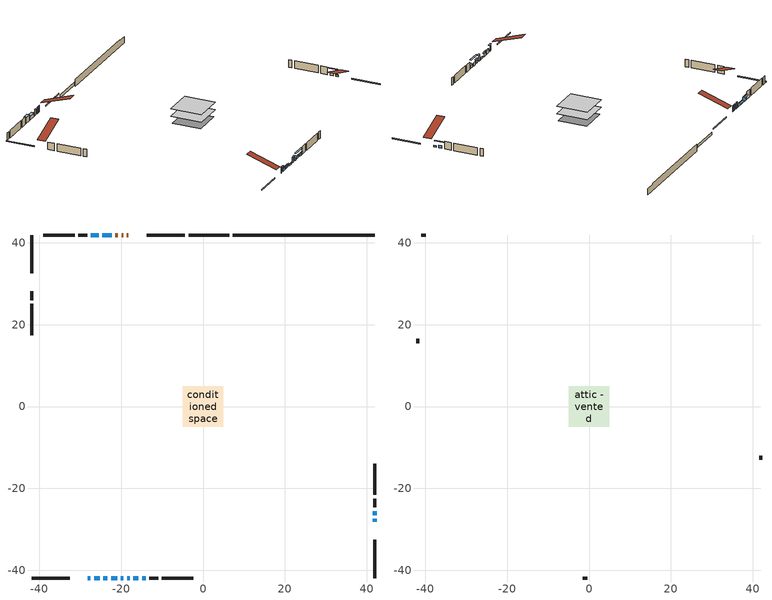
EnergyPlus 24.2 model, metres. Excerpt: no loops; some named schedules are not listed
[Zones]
conditioned space
 floor adiabatic (Floor2 construction): -1.59,-1.59 -1.59,1.59 1.59,1.59 1.59,-1.59 z0.7
 floor adiabatic (AdiabaticFloorConstruction): -4.97,-4.97 -4.97,4.97 4.97,4.97 4.97,-4.97 z0.7
 floor foundation (Slab1 construction): -4.64,-4.64 -4.64,4.64 4.64,4.64 4.64,-4.64 z-1.59
 floor foundation (Slab2 construction): -1.59,-1.59 -1.59,1.59 1.59,1.59 1.59,-1.59 z-0.76
 wall outside (RimJoist1 construction): -4.46,41.9 -13.8,41.9 / -41.9,-41.9 -32.56,-41.9 / -41.9,41.9 -41.9,32.56 / 41.9,-41.9 41.9,-32.56 z0.7:1
 wall outside (AdiabaticWallConstruction 1): -18.2,41.9 -18.58,41.9 / -19.51,41.9 -19.88,41.9 / -20.81,41.9 -21.41,41.9 z0.7:2.73
 wall outside (AdiabaticWallConstruction): -28.16,-41.9 -27.54,-41.9 / -20.07,-41.9 -19.46,-41.9 / -25.51,41.9 -27.39,41.9 z0.7:2.43; -26.62,-41.9 -25.24,-41.9 / -24.32,-41.9 -23.35,-41.9 / -18.53,-41.9 -17.92,-41.9 / -14.9,-41.9 -14.03,-41.9 z0.7:1.67; 41.9,-28.16 41.9,-27.44 / -22.42,-41.9 -21,-41.9 z0.7:1.16; -22.34,41.9 -24.58,41.9 z0.7:1.77; 41.9,-26.52 41.9,-25.6 z0.7:1.52; -16.99,-41.9 -15.82,-41.9 z0.7:1.72
 wall outside (Wall1 construction): -28.32,41.9 -30.46,41.9 / -13.1,-41.9 -10.96,-41.9 / -41.9,28.15 -41.9,26.01 / 41.9,-24.67 41.9,-22.53 z0.7:3.14
 wall outside (Wall2 construction): -31.39,41.9 -39.01,41.9 / -10.03,-41.9 -2.41,-41.9 / -41.9,25.08 -41.9,17.46 / 41.9,-21.6 41.9,-13.98 z0.7:3.14
 wall foundation (FoundationWall1 construction): 7.31,41.9,-1.59 7.31,41.9,0.7 38.44,41.9,0.7 38.44,41.9,0.42 41.9,41.9,0.42 41.9,41.9,-1.59
 wall foundation (FoundationWall2 construction): 6.38,41.9 -3.53,41.9 z-0.76:0.15
 window (WindowConstruction 7): -28.15,-41.9 -27.54,-41.9 z0.7:2.43
 window (WindowConstruction 5): -26.62,-41.9 -25.24,-41.9 z0.7:1.67
 window (WindowConstruction 6): -24.31,-41.9 -23.35,-41.9 z0.7:1.67
 window (WindowConstruction 10): 41.9,-28.15 41.9,-27.44 z0.7:1.16
 window (WindowConstruction 11): -22.42,-41.9 -21,-41.9 z0.7:1.16
 window (WindowConstruction 8): -20.07,-41.9 -19.46,-41.9 z0.7:2.43
 window (WindowConstruction 9): -18.53,-41.9 -17.92,-41.9 z0.7:1.67
 window (WindowConstruction): -22.34,41.9 -24.58,41.9 z0.7:1.77
 window (WindowConstruction 1): -25.51,41.9 -27.39,41.9 z0.7:2.43
 window (WindowConstruction 2): 41.9,-26.51 41.9,-25.6 z0.7:1.51
 window (WindowConstruction 3): -16.99,-41.9 -15.82,-41.9 z0.7:1.71
 window (WindowConstruction 4): -14.89,-41.9 -14.03,-41.9 z0.7:1.67
 door (Door): -18.2,41.9 -18.58,41.9 z0.7:2.73
 door (Door 1): -19.51,41.9 -19.88,41.9 z0.7:2.73
 door (Door 2): -20.81,41.9 -21.41,41.9 z0.7:2.73
 ceiling adiabatic (AdiabaticFloorConstruction): 4.97,-4.97 4.97,4.97 -4.97,4.97 -4.97,-4.97 z0.7
attic - vented
 floor to conditioned space (Floor1 construction Reversed): -4.97,-4.97 -4.97,4.97 4.97,4.97 4.97,-4.97 z3.14
 wall outside (Wall3 construction): -39.94,41.9 -40.97,41.9 / -1.48,-41.9 -0.45,-41.9 / -41.9,16.53 -41.9,15.5 / 41.9,-13.05 41.9,-12.01 z0.7:3.14
 roof outside (Roof1 construction): -17.28,41.9,3.14 -17.28,32.22,6.37 -14.72,32.22,6.37 -14.72,41.9,3.14; -29.08,-41.9,3.14 -29.08,-32.22,6.37 -31.63,-32.22,6.37 -31.63,-41.9,3.14; -41.9,29.08,3.14 -32.22,29.08,6.37 -32.22,31.63,6.37 -41.9,31.63,3.14; 41.9,-29.08,3.14 32.22,-29.08,6.37 32.22,-31.63,6.37 41.9,-31.63,3.14
shading: -27.25,-41.9 -28.45,-41.9 -28.45,-42.36 -27.25,-42.36 z2.73; -25.09,-41.9 -26.76,-41.9 -26.76,-42.36 -25.09,-42.36 z1.82; -23.2,-41.9 -24.46,-41.9 -24.46,-42.36 -23.2,-42.36 z1.82; 41.9,-27.38 41.9,-28.22 41.99,-28.22 41.99,-27.38 z1.22; -20.94,-41.9 -22.48,-41.9 -22.48,-41.99 -20.94,-41.99 z1.22; -19.16,-41.9 -20.37,-41.9 -20.37,-42.36 -19.16,-42.36 z2.73; -17.62,-41.9 -18.83,-41.9 -18.83,-42.36 -17.62,-42.36 z1.96; -24.73,41.9 -22.19,41.9 -22.19,42.81 -24.73,42.81 z1.92; -27.54,41.9 -25.36,41.9 -25.36,42.81 -27.54,42.81 z2.58; 41.9,-24.23 41.9,-27.88 42.2,-27.88 42.2,-24.23 z2.88; -14.3,-41.9 -18.51,-41.9 -18.51,-42.36 -14.3,-42.36 z3.24; -13.88,-41.9 -15.04,-41.9 -15.04,-42.36 -13.88,-42.36 z1.82
[Building]
Building 1: Terrain=Suburbs
[Site:Location]
Sault Ste Marie AP_ON: Latitude {deg}=46.49; Longitude {deg}=-84.51; Time Zone {hr}=-5; Elevation {m}=192; Keep Site Location Information=Yes
[Site:GroundTemperature:Shallow]
0.840846, -1.16074, -1.32103, -0.371179, 3.44196, 7.23733, 10.5277, 12.6121, 12.7892, 11.0939, 7.8874, 4.20846
[Site:WaterMainsTemperature]
Calculation Method=Schedule; Temperature Schedule=mains temperature schedule
[Material] Roughness=Rough; Thermal Absorptance=0.9
Name | Thickness {m} | Conductivity {W/m-K} | Density {kg/m3} | Specific Heat {J/kg-K} | Solar Absorptance | Visible Absorptance
asphalt or fiberglass shingles | 0.00635 | 0.162714 | 1121.4 | 1465.45 | 0.95 | 0.95
ceiling stud and cavity | 0.0889 | 7.21176 | 20.9862 | 1087.66 | 0.7 | 0.7
concrete 4.0 in. | 0.1016 | 1.803125 | 2242.8 | 837.4 | 0.7 | 0.7
concrete 8.0 in. | 0.2032 | 1.803125 | 2242.8 | 837.4 | 0.7 | 0.7
door material | 0.04445 | 0.327969 | 512.64 | 1214.23 | 0.7 | 0.7
door material 1 | 0.04445 | 0.20624 | 512.64 | 1214.23 | 0.7 | 0.7
door material 2 | 0.04445 | 0.188738 | 512.64 | 1214.23 | 0.7 | 0.7
exterior vertical ins | 0.00171011 | 0.029427 | 32.04 | 1214.23 | 0.7 | 0.7
floor covering | 0.0127 | 9.015625 | 54.468 | 1339.84 | 0.6 | 0.6
floor covering 1 | 0.0127 | 0.0433444 | 54.468 | 1339.84 | 0.6 | 0.6
floor rigid ins; wall rigid ins | 0.512978 | 0.029427 | 32.04 | 1214.23 | 0.7 | 0.7
floor stud and cavity | 0.0889 | 0.294904 | 50.32683 | 1063.81 | 0.7 | 0.7
floor stud and cavity 1 | 0.1397 | 1.75129 | 37.0049 | 1207.88 | 0.7 | 0.7
furniture material conditioned space 1 | 0.1524 | 0.115458 | 640.8 | 1214.23 | 0.6 | 0.6
gypsum board | 0.0127 | 0.160291 | 801 | 837.4 | 0.6 | 0.6
gypsum board 1 | 0.00254 | 0.160291 | 801 | 837.4 | 0.6 | 0.6
gypsum board 2 | 0.0127 | 0.160291 | 801 | 837.4 | 0.7 | 0.7
osb sheathing 0.5 in. | 0.0127 | 0.115458 | 512.64 | 1214.23 | 0.7 | 0.7
osb sheathing 0.75 in. | 0.01905 | 0.115458 | 512.64 | 1214.23 | 0.7 | 0.7
rim joist stud and cavity | 0.0508 | 0.103237 | 50.32683 | 1063.81 | 0.6 | 0.6
wall stud and cavity | 0.1397 | 0.111902 | 139.0536 | 1170.24 | 0.7 | 0.7
wall stud and cavity 1 | 0.1397 | 0.0879583 | 139.0536 | 1170.24 | 0.7 | 0.7
wall stud and cavity 2 | 0.0889 | 6.1454 | 50.32683 | 1063.81 | 0.6 | 0.6
wall stud and cavity 3 | 0.0889 | 0.380278 | 52.3479 | 1209.89 | 0.7 | 0.7
wall stud and cavity 4 | 0.0889 | 0.391764 | 83.0341 | 1211.67 | 0.7 | 0.7
wood siding | 0.0254 | 0.102417 | 544.68 | 1172.36 | 0.84 | 0.84
wood siding 1 | 0.00254 | 0.102417 | 544.68 | 1172.36 | 0.84 | 0.84
wood siding 2; wood siding 3; wood siding 4 | 0.0254 | 0.102417 | 544.68 | 1172.36 | 0.7 | 0.7
[WindowMaterial:SimpleGlazingSystem]
Name | U-Factor {W/m2-K} | Solar Heat Gain Coefficient
WindowMaterial | 2.63062 | 0.51
WindowMaterial 1 | 2.37284 | 0.65
WindowMaterial 2 | 2.708406 | 0.46
WindowMaterial 3 | 2.62664 | 0.51
WindowMaterial 4 | 7.299069 | 0.6
WindowMaterial 5 | 2.4546 | 0.62
WindowMaterial 6 | 2.67661 | 0.48
WindowMaterial 7 | 2.549422 | 0.59
WindowMaterial 8 | 5.38785 | 0.69
WindowMaterial 9 | 2.68058 | 0.36
[Construction]
AdiabaticFloorConstruction: floor stud and cavity 1, floor rigid ins, osb sheathing 0.75 in., floor covering 1
AdiabaticWallConstruction: wood siding 3, wall rigid ins, wall stud and cavity 3, gypsum board
AdiabaticWallConstruction 1: wood siding 4, wall rigid ins, wall stud and cavity 3, gypsum board
Door: door material
Door 1: door material 1
Door 2: door material 2
Floor1 construction Reversed: gypsum board 1, ceiling stud and cavity
Floor2 construction: floor stud and cavity, floor covering
FoundationWall1 construction: concrete 8.0 in.
FoundationWall2 construction: concrete 8.0 in., gypsum board 2
furniture construction conditioned space 1: furniture material conditioned space 1
PartitionWallConstruction: gypsum board, wall stud and cavity 4, gypsum board
RimJoist1 construction: wood siding 2, rim joist stud and cavity
Roof1 construction: asphalt or fiberglass shingles
Slab1 construction; Slab2 construction: concrete 4.0 in.
Wall1 construction: wood siding, osb sheathing 0.5 in., wall stud and cavity, gypsum board
Wall2 construction: wood siding, osb sheathing 0.5 in., wall stud and cavity 1, gypsum board
Wall3 construction: wood siding 1, wall stud and cavity 2
WindowConstruction: WindowMaterial
WindowConstruction 1: WindowMaterial 1
WindowConstruction 10; WindowConstruction 11: WindowMaterial 9
WindowConstruction 2: WindowMaterial 2
WindowConstruction 3: WindowMaterial 3
WindowConstruction 4: WindowMaterial 4
WindowConstruction 5: WindowMaterial 5
WindowConstruction 6: WindowMaterial 6
WindowConstruction 7; WindowConstruction 8: WindowMaterial 7
WindowConstruction 9: WindowMaterial 8
[Zone] Multiplier=1; Part of Total Floor Area=Yes
Name | Volume {m3}
attic - vented | 51.7588
conditioned space | 471.3
[Space]
Name | Zone | Volume {m3}
attic - vented 1 | attic - vented | 51.7588
conditioned space 1 | conditioned space | 471.3
[ZoneInfiltration:EffectiveLeakageArea]
infil attic - vented 1: Zone or Space=attic - vented 1; Schedule=Always On Discrete; Effective Air Leakage Area {cm2}=3887.21; Stack Coefficient=0.000393972; Wind Coefficient=1.34107e-05
[ZoneMixing]
whole house fan mix: Zone or Space=attic - vented; Schedule=Always On Continuous; Design Flow Rate Calculation Method=Flow/Zone; Design Flow Rate {m3/s}=0; Source Zone or Space=conditioned space
[SurfaceProperty:ExposedFoundationPerimeter] Exposed Perimeter Calculation Method=TotalExposedPerimeter
Name | Total Exposed Perimeter {m}
Slab1 | 34.595
Slab2 | 9.906
[InternalMass] Zone or ZoneList=conditioned space; Space or SpaceList=conditioned space 1
Name | Construction | Surface Area {m2}
furniture mass conditioned space 1 | furniture construction conditioned space 1 | 82.1373
partition wall mass | PartitionWallConstruction | 195.178
[Lights]
interior lighting: Zone or ZoneList or Space or SpaceList=conditioned space 1; Schedule=interior lighting schedule; Design Level Calculation Method=LightingLevel; Lighting Level {W}=343.2; Return Air Fraction=0; Fraction Radiant=0.6; Fraction Visible=0.2; Fraction Replaceable=1
[People]
occupants: Zone or ZoneList or Space or SpaceList=conditioned space 1; Number of People Schedule=occupants schedule; Number of People Calculation Method=People; Number of People=3; Fraction Radiant=0.314171; Sensible Heat Fraction=0.56303; Activity Level Schedule=occupants activity schedule; Carbon Dioxide Generation Rate {m3/s-W}=0; Enable ASHRAE 55 Comfort Warnings=No; Mean Radiant Temperature Calculation Type=EnclosureAveraged
[ElectricEquipment] Zone or ZoneList or Space or SpaceList=conditioned space 1; Design Level Calculation Method=EquipmentLevel
Name | Schedule | Design Level {W} | Fraction Latent | Fraction Radiant | Fraction Lost
clothes dryer | clothes dryer schedule | 140.772 | 0.015 | 0.081 | 0.85
clothes washer | clothes washer schedule | 32.1985 | 0.03 | 0.162 | 0.7
cooking range | cooking range schedule | 215.147 | 0.08 | 0.432 | 0.2
dishwasher | dishwasher schedule | 66.8632 | 0.3 | 0.18 | 0.4
fridge | fridge schedule | 72.9452 | 0 | 0.6 | 0
mech vent house fan | mech vent house fan schedule | 0 | 0 | 0 | 1
mech vent house fan cfis | mech vent house fan cfis schedule | 0 | 0 | 0 | 0
misc plug loads | misc plug loads schedule | 494.7 | 0.045 | 0.513 | 0.1
whole house fan | Always On Discrete | 0 | 0 | 0 | 1
[OtherEquipment] Zone or ZoneList or Space or SpaceList=conditioned space 1; Design Level Calculation Method=EquipmentLevel
Name | Fuel Type | Schedule | Design Level {W} | Fraction Latent | Fraction Radiant | Fraction Lost
clothes dryer 1 | Electricity | clothes dryer schedule | 0 | 0.015 | 0.081 | 0.85
cooking range 1 | Electricity | cooking range schedule | 0 | 0.08 | 0.432 | 0.2
general water use latent | None | general water use schedule | 62.594 | 1 | 0 | 0
general water use sensible | None | general water use schedule | -61.6891 | 0 | 0.6 | 0
mech vent house fan latent load | None | Always On Discrete | 0 | 1 | 0 | 0
mech vent house fan sensible load | None | Always On Discrete | 0 | 0 | 0 | 0
water heater energy adjustment1 | Electricity | Always On Discrete | 0.01 | 0 | 0 | 1
[ZoneInfiltration:DesignFlowRate] Zone or ZoneList or Space or SpaceList=conditioned space 1; Schedule=Always On Discrete; Design Flow Rate Calculation Method=Flow/Zone; Design Flow Rate {m3/s}=0
infil flow; natural vent flow; whole house fan flow
[Foundation:Kiva] Initial Indoor Air Temperature {C}=21.1111; Wall Depth Below Slab {m}=0.2032
Name | Wall Height Above Grade {m} | Custom Block Material Name 1 | Custom Block Depth 1 {m} | Custom Block X Position 1 {m} | Custom Block Z Position 1 {m}
Foundation Kiva 1 | 0.700004
Foundation Kiva 2 | 0.150023 | exterior vertical ins | 0.910011 | 0.2159 | 0
[Foundation:Kiva:Settings]
Soil Conductivity {W/m-K}=0.849921; Soil Density {kg/m3}=1842.3; Soil Specific Heat {J/kg-K}=418.7; Ground Solar Absorptivity=0.9; Ground Thermal Absorptivity=0.9; Ground Surface Roughness {m}=0.03; Far-Field Width {m}=40; Deep-Ground Boundary Condition=ZeroFlux; Deep-Ground Depth {m}=40; Minimum Cell Dimension {m}=0.2; Maximum Cell Growth Coefficient=3; Simulation Timestep=Timestep
[Exterior:Lights]
exterior lighting: Schedule=exterior lighting schedule; Design Level {W}=75.6
[Schedule:Constant]
Name | Hourly Value
Always On Continuous; mech vent house fan schedule; mech vent house fan cfis schedule; Always On Discrete | 1
occupants activity schedule | 117.228
fridge schedule | 0
[Schedule:Week:Daily]
interior lighting schedule Week Rule - Jan1-Jan27: interior lighting schedule day, interior lighting schedule day, interior lighting schedule day, interior lighting schedule day, interior lighting schedule day, interior lighting schedule day, interior lighting schedule day, interior lighting schedule default day, interior lighting schedule default day, interior lighting schedule default day, interior lighting schedule default day, interior lighting schedule default day
interior lighting schedule Week Rule - Jan28-Feb3: interior lighting schedule day, interior lighting schedule day, interior lighting schedule day, interior lighting schedule day, interior lighting schedule day 1, interior lighting schedule day 1, interior lighting schedule day 1, interior lighting schedule default day, interior lighting schedule default day, interior lighting schedule default day, interior lighting schedule default day, interior lighting schedule default day
interior lighting schedule Week Rule - Feb4-Feb24: interior lighting schedule day 1, interior lighting schedule day 1, interior lighting schedule day 1, interior lighting schedule day 1, interior lighting schedule day 1, interior lighting schedule day 1, interior lighting schedule day 1, interior lighting schedule default day, interior lighting schedule default day, interior lighting schedule default day, interior lighting schedule default day, interior lighting schedule default day
interior lighting schedule Week Rule - Feb25-Mar3: interior lighting schedule day 1, interior lighting schedule day 1, interior lighting schedule day 1, interior lighting schedule day 1, interior lighting schedule day 2, interior lighting schedule day 2, interior lighting schedule day 2, interior lighting schedule default day, interior lighting schedule default day, interior lighting schedule default day, interior lighting schedule default day, interior lighting schedule default day
interior lighting schedule Week Rule - Mar4-Mar31: interior lighting schedule day 2, interior lighting schedule day 2, interior lighting schedule day 2, interior lighting schedule day 2, interior lighting schedule day 2, interior lighting schedule day 2, interior lighting schedule day 2, interior lighting schedule default day, interior lighting schedule default day, interior lighting schedule default day, interior lighting schedule default day, interior lighting schedule default day
interior lighting schedule Week Rule - Apr1-Apr28: interior lighting schedule day 3, interior lighting schedule day 3, interior lighting schedule day 3, interior lighting schedule day 3, interior lighting schedule day 3, interior lighting schedule day 3, interior lighting schedule day 3, interior lighting schedule default day, interior lighting schedule default day, interior lighting schedule default day, interior lighting schedule default day, interior lighting schedule default day
interior lighting schedule Week Rule - Apr29-May5: interior lighting schedule day 3, interior lighting schedule day 3, interior lighting schedule day 4, interior lighting schedule day 4, interior lighting schedule day 4, interior lighting schedule day 4, interior lighting schedule day 4, interior lighting schedule default day, interior lighting schedule default day, interior lighting schedule default day, interior lighting schedule default day, interior lighting schedule default day
interior lighting schedule Week Rule - May6-May26: interior lighting schedule day 4, interior lighting schedule day 4, interior lighting schedule day 4, interior lighting schedule day 4, interior lighting schedule day 4, interior lighting schedule day 4, interior lighting schedule day 4, interior lighting schedule default day, interior lighting schedule default day, interior lighting schedule default day, interior lighting schedule default day, interior lighting schedule default day
interior lighting schedule Week Rule - May27-Jun2: interior lighting schedule day 4, interior lighting schedule day 4, interior lighting schedule day 4, interior lighting schedule day 4, interior lighting schedule day 4, interior lighting schedule day 5, interior lighting schedule day 5, interior lighting schedule default day, interior lighting schedule default day, interior lighting schedule default day, interior lighting schedule default day, interior lighting schedule default day
interior lighting schedule Week Rule - Jun3-Jun30: interior lighting schedule day 5, interior lighting schedule day 5, interior lighting schedule day 5, interior lighting schedule day 5, interior lighting schedule day 5, interior lighting schedule day 5, interior lighting schedule day 5, interior lighting schedule default day, interior lighting schedule default day, interior lighting schedule default day, interior lighting schedule default day, interior lighting schedule default day
interior lighting schedule Week Rule - Jul1-Jul28: interior lighting schedule day 6, interior lighting schedule day 6, interior lighting schedule day 6, interior lighting schedule day 6, interior lighting schedule day 6, interior lighting schedule day 6, interior lighting schedule day 6, interior lighting schedule default day, interior lighting schedule default day, interior lighting schedule default day, interior lighting schedule default day, interior lighting schedule default day
interior lighting schedule Week Rule - Jul29-Aug4: interior lighting schedule day 6, interior lighting schedule day 6, interior lighting schedule day 6, interior lighting schedule day 7, interior lighting schedule day 7, interior lighting schedule day 7, interior lighting schedule day 7, interior lighting schedule default day, interior lighting schedule default day, interior lighting schedule default day, interior lighting schedule default day, interior lighting schedule default day
interior lighting schedule Week Rule - Aug5-Aug25: interior lighting schedule day 7, interior lighting schedule day 7, interior lighting schedule day 7, interior lighting schedule day 7, interior lighting schedule day 7, interior lighting schedule day 7, interior lighting schedule day 7, interior lighting schedule default day, interior lighting schedule default day, interior lighting schedule default day, interior lighting schedule default day, interior lighting schedule default day
interior lighting schedule Week Rule - Aug26-Sep1: interior lighting schedule day 7, interior lighting schedule day 7, interior lighting schedule day 7, interior lighting schedule day 7, interior lighting schedule day 7, interior lighting schedule day 7, interior lighting schedule day 8, interior lighting schedule default day, interior lighting schedule default day, interior lighting schedule default day, interior lighting schedule default day, interior lighting schedule default day
interior lighting schedule Week Rule - Sep2-Sep29: interior lighting schedule day 8, interior lighting schedule day 8, interior lighting schedule day 8, interior lighting schedule day 8, interior lighting schedule day 8, interior lighting schedule day 8, interior lighting schedule day 8, interior lighting schedule default day, interior lighting schedule default day, interior lighting schedule default day, interior lighting schedule default day, interior lighting schedule default day
interior lighting schedule Week Rule - Sep30-Oct6: interior lighting schedule day 8, interior lighting schedule day 9, interior lighting schedule day 9, interior lighting schedule day 9, interior lighting schedule day 9, interior lighting schedule day 9, interior lighting schedule day 9, interior lighting schedule default day, interior lighting schedule default day, interior lighting schedule default day, interior lighting schedule default day, interior lighting schedule default day
interior lighting schedule Week Rule - Oct7-Oct27: interior lighting schedule day 9, interior lighting schedule day 9, interior lighting schedule day 9, interior lighting schedule day 9, interior lighting schedule day 9, interior lighting schedule day 9, interior lighting schedule day 9, interior lighting schedule default day, interior lighting schedule default day, interior lighting schedule default day, interior lighting schedule default day, interior lighting schedule default day
interior lighting schedule Week Rule - Oct28-Nov3: interior lighting schedule day 9, interior lighting schedule day 9, interior lighting schedule day 9, interior lighting schedule day 9, interior lighting schedule day 10, interior lighting schedule day 10, interior lighting schedule day 10, interior lighting schedule default day, interior lighting schedule default day, interior lighting schedule default day, interior lighting schedule default day, interior lighting schedule default day
interior lighting schedule Week Rule - Nov4-Nov24: interior lighting schedule day 10, interior lighting schedule day 10, interior lighting schedule day 10, interior lighting schedule day 10, interior lighting schedule day 10, interior lighting schedule day 10, interior lighting schedule day 10, interior lighting schedule default day, interior lighting schedule default day, interior lighting schedule default day, interior lighting schedule default day, interior lighting schedule default day
interior lighting schedule Week Rule - Nov25-Dec1: interior lighting schedule day 10, interior lighting schedule day 10, interior lighting schedule day 10, interior lighting schedule day 10, interior lighting schedule day 10, interior lighting schedule day 10, interior lighting schedule day 11, interior lighting schedule default day, interior lighting schedule default day, interior lighting schedule default day, interior lighting schedule default day, interior lighting schedule default day
interior lighting schedule Week Rule - Dec2-Dec31: interior lighting schedule day 11, interior lighting schedule day 11, interior lighting schedule day 11, interior lighting schedule day 11, interior lighting schedule day 11, interior lighting schedule day 11, interior lighting schedule day 11, interior lighting schedule default day, interior lighting schedule default day, interior lighting schedule default day, interior lighting schedule default day, interior lighting schedule default day
occupants schedule Week Rule - Jan1-Dec31: occupants schedule day, occupants schedule day, occupants schedule day, occupants schedule day, occupants schedule day, occupants schedule day, occupants schedule day, occupants schedule default day, occupants schedule default day, occupants schedule default day, occupants schedule default day, occupants schedule default day
clothes dryer schedule Week Rule - Jan1-Dec31: clothes dryer schedule day, clothes dryer schedule day, clothes dryer schedule day, clothes dryer schedule day, clothes dryer schedule day, clothes dryer schedule day, clothes dryer schedule day, clothes dryer schedule default day, clothes dryer schedule default day, clothes dryer schedule default day, clothes dryer schedule default day, clothes dryer schedule default day
clothes washer schedule Week Rule - Jan1-Dec31: clothes washer schedule day, clothes washer schedule day, clothes washer schedule day, clothes washer schedule day, clothes washer schedule day, clothes washer schedule day, clothes washer schedule day, clothes washer schedule default day, clothes washer schedule default day, clothes washer schedule default day, clothes washer schedule default day, clothes washer schedule default day
cooking range schedule Week Rule - Jan1-Dec31: cooking range schedule day, cooking range schedule day, cooking range schedule day, cooking range schedule day, cooking range schedule day, cooking range schedule day, cooking range schedule day, cooking range schedule default day, cooking range schedule default day, cooking range schedule default day, cooking range schedule default day, cooking range schedule default day
dishwasher schedule Week Rule - Jan1-Dec31: dishwasher schedule day, dishwasher schedule day, dishwasher schedule day, dishwasher schedule day, dishwasher schedule day, dishwasher schedule day, dishwasher schedule day, dishwasher schedule default day, dishwasher schedule default day, dishwasher schedule default day, dishwasher schedule default day, dishwasher schedule default day
misc plug loads schedule Week Rule - Jan1-Dec31: misc plug loads schedule day, misc plug loads schedule day, misc plug loads schedule day, misc plug loads schedule day, misc plug loads schedule day, misc plug loads schedule day, misc plug loads schedule day, misc plug loads schedule default day, misc plug loads schedule default day, misc plug loads schedule default day, misc plug loads schedule default day, misc plug loads schedule default day
general water use schedule Week Rule - Jan1-Dec31: general water use schedule day, general water use schedule day, general water use schedule day, general water use schedule day, general water use schedule day, general water use schedule day, general water use schedule day, general water use schedule default day, general water use schedule default day, general water use schedule default day, general water use schedule default day, general water use schedule default day
exterior lighting schedule Week Rule - Jan1-Jan27: exterior lighting schedule day, exterior lighting schedule day, exterior lighting schedule day, exterior lighting schedule day, exterior lighting schedule day, exterior lighting schedule day, exterior lighting schedule day, exterior lighting schedule default day, exterior lighting schedule default day, exterior lighting schedule default day, exterior lighting schedule default day, exterior lighting schedule default day
exterior lighting schedule Week Rule - Jan28-Feb3: exterior lighting schedule day, exterior lighting schedule day, exterior lighting schedule day, exterior lighting schedule day, exterior lighting schedule day 1, exterior lighting schedule day 1, exterior lighting schedule day 1, exterior lighting schedule default day, exterior lighting schedule default day, exterior lighting schedule default day, exterior lighting schedule default day, exterior lighting schedule default day
exterior lighting schedule Week Rule - Feb4-Feb24: exterior lighting schedule day 1, exterior lighting schedule day 1, exterior lighting schedule day 1, exterior lighting schedule day 1, exterior lighting schedule day 1, exterior lighting schedule day 1, exterior lighting schedule day 1, exterior lighting schedule default day, exterior lighting schedule default day, exterior lighting schedule default day, exterior lighting schedule default day, exterior lighting schedule default day
exterior lighting schedule Week Rule - Feb25-Mar3: exterior lighting schedule day 1, exterior lighting schedule day 1, exterior lighting schedule day 1, exterior lighting schedule day 1, exterior lighting schedule day 2, exterior lighting schedule day 2, exterior lighting schedule day 2, exterior lighting schedule default day, exterior lighting schedule default day, exterior lighting schedule default day, exterior lighting schedule default day, exterior lighting schedule default day
exterior lighting schedule Week Rule - Mar4-Mar31: exterior lighting schedule day 2, exterior lighting schedule day 2, exterior lighting schedule day 2, exterior lighting schedule day 2, exterior lighting schedule day 2, exterior lighting schedule day 2, exterior lighting schedule day 2, exterior lighting schedule default day, exterior lighting schedule default day, exterior lighting schedule default day, exterior lighting schedule default day, exterior lighting schedule default day
exterior lighting schedule Week Rule - Apr1-Apr28: exterior lighting schedule day 3, exterior lighting schedule day 3, exterior lighting schedule day 3, exterior lighting schedule day 3, exterior lighting schedule day 3, exterior lighting schedule day 3, exterior lighting schedule day 3, exterior lighting schedule default day, exterior lighting schedule default day, exterior lighting schedule default day, exterior lighting schedule default day, exterior lighting schedule default day
exterior lighting schedule Week Rule - Apr29-May5: exterior lighting schedule day 3, exterior lighting schedule day 3, exterior lighting schedule day 4, exterior lighting schedule day 4, exterior lighting schedule day 4, exterior lighting schedule day 4, exterior lighting schedule day 4, exterior lighting schedule default day, exterior lighting schedule default day, exterior lighting schedule default day, exterior lighting schedule default day, exterior lighting schedule default day
exterior lighting schedule Week Rule - May6-May26: exterior lighting schedule day 4, exterior lighting schedule day 4, exterior lighting schedule day 4, exterior lighting schedule day 4, exterior lighting schedule day 4, exterior lighting schedule day 4, exterior lighting schedule day 4, exterior lighting schedule default day, exterior lighting schedule default day, exterior lighting schedule default day, exterior lighting schedule default day, exterior lighting schedule default day
exterior lighting schedule Week Rule - May27-Jun2: exterior lighting schedule day 4, exterior lighting schedule day 4, exterior lighting schedule day 4, exterior lighting schedule day 4, exterior lighting schedule day 4, exterior lighting schedule day 5, exterior lighting schedule day 5, exterior lighting schedule default day, exterior lighting schedule default day, exterior lighting schedule default day, exterior lighting schedule default day, exterior lighting schedule default day
exterior lighting schedule Week Rule - Jun3-Jun30: exterior lighting schedule day 5, exterior lighting schedule day 5, exterior lighting schedule day 5, exterior lighting schedule day 5, exterior lighting schedule day 5, exterior lighting schedule day 5, exterior lighting schedule day 5, exterior lighting schedule default day, exterior lighting schedule default day, exterior lighting schedule default day, exterior lighting schedule default day, exterior lighting schedule default day
exterior lighting schedule Week Rule - Jul1-Jul28: exterior lighting schedule day 6, exterior lighting schedule day 6, exterior lighting schedule day 6, exterior lighting schedule day 6, exterior lighting schedule day 6, exterior lighting schedule day 6, exterior lighting schedule day 6, exterior lighting schedule default day, exterior lighting schedule default day, exterior lighting schedule default day, exterior lighting schedule default day, exterior lighting schedule default day
exterior lighting schedule Week Rule - Jul29-Aug4: exterior lighting schedule day 6, exterior lighting schedule day 6, exterior lighting schedule day 6, exterior lighting schedule day 7, exterior lighting schedule day 7, exterior lighting schedule day 7, exterior lighting schedule day 7, exterior lighting schedule default day, exterior lighting schedule default day, exterior lighting schedule default day, exterior lighting schedule default day, exterior lighting schedule default day
exterior lighting schedule Week Rule - Aug5-Aug25: exterior lighting schedule day 7, exterior lighting schedule day 7, exterior lighting schedule day 7, exterior lighting schedule day 7, exterior lighting schedule day 7, exterior lighting schedule day 7, exterior lighting schedule day 7, exterior lighting schedule default day, exterior lighting schedule default day, exterior lighting schedule default day, exterior lighting schedule default day, exterior lighting schedule default day
exterior lighting schedule Week Rule - Aug26-Sep1: exterior lighting schedule day 7, exterior lighting schedule day 7, exterior lighting schedule day 7, exterior lighting schedule day 7, exterior lighting schedule day 7, exterior lighting schedule day 7, exterior lighting schedule day 8, exterior lighting schedule default day, exterior lighting schedule default day, exterior lighting schedule default day, exterior lighting schedule default day, exterior lighting schedule default day
exterior lighting schedule Week Rule - Sep2-Sep29: exterior lighting schedule day 8, exterior lighting schedule day 8, exterior lighting schedule day 8, exterior lighting schedule day 8, exterior lighting schedule day 8, exterior lighting schedule day 8, exterior lighting schedule day 8, exterior lighting schedule default day, exterior lighting schedule default day, exterior lighting schedule default day, exterior lighting schedule default day, exterior lighting schedule default day
exterior lighting schedule Week Rule - Sep30-Oct6: exterior lighting schedule day 8, exterior lighting schedule day 9, exterior lighting schedule day 9, exterior lighting schedule day 9, exterior lighting schedule day 9, exterior lighting schedule day 9, exterior lighting schedule day 9, exterior lighting schedule default day, exterior lighting schedule default day, exterior lighting schedule default day, exterior lighting schedule default day, exterior lighting schedule default day
exterior lighting schedule Week Rule - Oct7-Oct27: exterior lighting schedule day 9, exterior lighting schedule day 9, exterior lighting schedule day 9, exterior lighting schedule day 9, exterior lighting schedule day 9, exterior lighting schedule day 9, exterior lighting schedule day 9, exterior lighting schedule default day, exterior lighting schedule default day, exterior lighting schedule default day, exterior lighting schedule default day, exterior lighting schedule default day
exterior lighting schedule Week Rule - Oct28-Nov3: exterior lighting schedule day 9, exterior lighting schedule day 9, exterior lighting schedule day 9, exterior lighting schedule day 9, exterior lighting schedule day 10, exterior lighting schedule day 10, exterior lighting schedule day 10, exterior lighting schedule default day, exterior lighting schedule default day, exterior lighting schedule default day, exterior lighting schedule default day, exterior lighting schedule default day
[Schedule:Year]
interior lighting schedule: interior lighting schedule Week Rule - Jan1-Jan27, 1, 1, 1, 27, interior lighting schedule Week Rule - Jan28-Feb3, 1, 28, 2, 3, interior lighting schedule Week Rule - Feb4-Feb24, 2, 4, 2, 24, interior lighting schedule Week Rule - Feb25-Mar3, 2, 25, 3, 3, interior lighting schedule Week Rule - Mar4-Mar31, 3, 4, 3, 31, interior lighting schedule Week Rule - Apr1-Apr28, 4, 1, 4, 28, interior lighting schedule Week Rule - Apr29-May5, 4, 29, 5, 5, interior lighting schedule Week Rule - May6-May26, 5, 6, 5, 26, interior lighting schedule Week Rule - May27-Jun2, 5, 27, 6, 2, interior lighting schedule Week Rule - Jun3-Jun30, 6, 3, 6, 30, interior lighting schedule Week Rule - Jul1-Jul28, 7, 1, 7, 28, interior lighting schedule Week Rule - Jul29-Aug4, 7, 29, 8, 4, interior lighting schedule Week Rule - Aug5-Aug25, 8, 5, 8, 25, interior lighting schedule Week Rule - Aug26-Sep1, 8, 26, 9, 1, interior lighting schedule Week Rule - Sep2-Sep29, 9, 2, 9, 29, interior lighting schedule Week Rule - Sep30-Oct6, 9, 30, 10, 6, interior lighting schedule Week Rule - Oct7-Oct27, 10, 7, 10, 27, interior lighting schedule Week Rule - Oct28-Nov3, 10, 28, 11, 3, interior lighting schedule Week Rule - Nov4-Nov24, 11, 4, 11, 24, interior lighting schedule Week Rule - Nov25-Dec1, 11, 25, 12, 1, interior lighting schedule Week Rule - Dec2-Dec31, 12, 2, 12, 31
occupants schedule: occupants schedule Week Rule - Jan1-Dec31, 1, 1, 12, 31
clothes dryer schedule: clothes dryer schedule Week Rule - Jan1-Dec31, 1, 1, 12, 31
clothes washer schedule: clothes washer schedule Week Rule - Jan1-Dec31, 1, 1, 12, 31
cooking range schedule: cooking range schedule Week Rule - Jan1-Dec31, 1, 1, 12, 31
dishwasher schedule: dishwasher schedule Week Rule - Jan1-Dec31, 1, 1, 12, 31
misc plug loads schedule: misc plug loads schedule Week Rule - Jan1-Dec31, 1, 1, 12, 31
general water use schedule: general water use schedule Week Rule - Jan1-Dec31, 1, 1, 12, 31
exterior lighting schedule: exterior lighting schedule Week Rule - Jan1-Jan27, 1, 1, 1, 27, exterior lighting schedule Week Rule - Jan28-Feb3, 1, 28, 2, 3, exterior lighting schedule Week Rule - Feb4-Feb24, 2, 4, 2, 24, exterior lighting schedule Week Rule - Feb25-Mar3, 2, 25, 3, 3, exterior lighting schedule Week Rule - Mar4-Mar31, 3, 4, 3, 31, exterior lighting schedule Week Rule - Apr1-Apr28, 4, 1, 4, 28, exterior lighting schedule Week Rule - Apr29-May5, 4, 29, 5, 5, exterior lighting schedule Week Rule - May6-May26, 5, 6, 5, 26, exterior lighting schedule Week Rule - May27-Jun2, 5, 27, 6, 2, exterior lighting schedule Week Rule - Jun3-Jun30, 6, 3, 6, 30, exterior lighting schedule Week Rule - Jul1-Jul28, 7, 1, 7, 28, exterior lighting schedule Week Rule - Jul29-Aug4, 7, 29, 8, 4, exterior lighting schedule Week Rule - Aug5-Aug25, 8, 5, 8, 25, exterior lighting schedule Week Rule - Aug26-Sep1, 8, 26, 9, 1, exterior lighting schedule Week Rule - Sep2-Sep29, 9, 2, 9, 29, exterior lighting schedule Week Rule - Sep30-Oct6, 9, 30, 10, 6, exterior lighting schedule Week Rule - Oct7-Oct27, 10, 7, 10, 27, exterior lighting schedule Week Rule - Oct28-Nov3, 10, 28, 11, 3, exterior lighting schedule Week Rule - Nov4-Nov24, 11, 4, 11, 24, exterior lighting schedule Week Rule - Nov25-Dec1, 11, 25, 12, 1, exterior lighting schedule Week Rule - Dec2-Dec31, 12, 2, 12, 31
[Schedule:Compact]
mains temperature schedule: Through: 01/01, For: AllDays, Until: 24:00, 5.72222, Through: 01/02, For: AllDays, Until: 24:00, 5.65667, Through: 01/03, For: AllDays, Until: 24:00, 5.59222, Through: 01/04, For: AllDays, Until: 24:00, 5.52889, Through: 01/05, For: AllDays, Until: 24:00, 5.46667, Through: 01/06, For: AllDays, Until: 24:00, 5.405, Through: 01/07, For: AllDays, Until: 24:00, 5.345, Through: 01/08, For: AllDays, Until: 24:00, 5.28556, Through: 01/09, For: AllDays, Until: 24:00, 5.22722, Through: 01/10, For: AllDays, Until: 24:00, 5.17, Through: 01/11, For: AllDays, Until: 24:00, 5.11389, Through: 01/12, For: AllDays, Until: 24:00, 5.05889, Through: 01/13, For: AllDays, Until: 24:00, 5.00556, Through: 01/14, For: AllDays, Until: 24:00, 4.95278, Through: 01/15, For: AllDays, Until: 24:00, 4.90111, Through: 01/16, For: AllDays, Until: 24:00, 4.85111, Through: 01/17, For: AllDays, Until: 24:00, 4.80167, Through: 01/18, For: AllDays, Until: 24:00, 4.75389, Through: 01/19, For: AllDays, Until: 24:00, 4.70722, Through: 01/20, For: AllDays, Until: 24:00, 4.66167, Through: 01/21, For: AllDays, Until: 24:00, 4.61778, Through: 01/22, For: AllDays, Until: 24:00, 4.575, Through: 01/23, For: AllDays, Until: 24:00, 4.53333, Through: 01/24, For: AllDays, Until: 24:00, 4.49278, Through: 01/25, For: AllDays, Until: 24:00, 4.45389, Through: 01/26, For: AllDays, Until: 24:00, 4.41611, Through: 01/27, For: AllDays, Until: 24:00, 4.38, Through: 01/28, For: AllDays, Until: 24:00, 4.345, Through: 01/29, For: AllDays, Until: 24:00, 4.31111, Through: 01/30, For: AllDays, Until: 24:00, 4.27889, Through: 01/31, For: AllDays, Until: 24:00, 4.24833, Through: 02/01, For: AllDays, Until: 24:00, 4.21833, Through: 02/02, For: AllDays, Until: 24:00, 4.19056, Through: 02/03, For: AllDays, Until: 24:00, 4.16333, Through: 02/04, For: AllDays, Until: 24:00, 4.13833, Through: 02/05, For: AllDays, Until: 24:00, 4.11444, Through: 02/06, For: AllDays, Until: 24:00, 4.09167, Through: 02/07, For: AllDays, Until: 24:00, 4.07056, Through: 02/08, For: AllDays, Until: 24:00, 4.05111, Through: 02/09, For: AllDays, Until: 24:00, 4.03278, Through: 02/10, For: AllDays, Until: 24:00, 4.01611, Through: 02/11, For: AllDays, Until: 24:00, 4.00056, Through: 02/12, For: AllDays, Until: 24:00, 3.98667, Through: 02/13, For: AllDays, Until: 24:00, 3.97444, Through: 02/14, For: AllDays, Until: 24:00, 3.96333, Through: 02/15, For: AllDays, Until: 24:00, 3.95389, Through: 02/16, For: AllDays, Until: 24:00, 3.94556, Through: 02/17, For: AllDays, Until: 24:00, 3.93889, Through: 02/18, For: AllDays, Until: 24:00, 3.93389, Through: 02/19, For: AllDays, Until: 24:00, 3.93056, Through: 02/20, For: AllDays, Until: 24:00, 3.92833, Through: 02/21, For: AllDays, Until: 24:00, 3.92722, Through: 02/22, For: AllDays, Until: 24:00, 3.92833, Through: 02/23, For: AllDays, Until: 24:00, 3.93056, Through: 02/24, For: AllDays, Until: 24:00, 3.93444, Through: 02/25, For: AllDays, Until: 24:00, 3.93944, Through: 02/26, For: AllDays, Until: 24:00, 3.94611, Through: 02/27, For: AllDays, Until: 24:00, 3.95444, Through: 02/28, For: AllDays, Until: 24:00, 3.96389, Through: 03/01, For: AllDays, Until: 24:00, 3.975, Through: 03/02, For: AllDays, Until: 24:00, 3.98722, Through: 03/03, For: AllDays, Until: 24:00, 4.00111, Through: 03/04, For: AllDays, Until: 24:00, 4.01667, Through: 03/05, For: AllDays, Until: 24:00, 4.03389, Through: 03/06, For: AllDays, Until: 24:00, 4.05167, Through: 03/07, For: AllDays, Until: 24:00, 4.07167, Through: 03/08, For: AllDays, Until: 24:00, 4.09278, Through: 03/09, For: AllDays, Until: 24:00, 4.11556, Through: 03/10, For: AllDays, Until: 24:00, 4.13944, Through: 03/11, For: AllDays, Until: 24:00, 4.165, Through: 03/12, For: AllDays, Until: 24:00, 4.19167, Through: 03/13, For: AllDays, Until: 24:00, 4.22, Through: 03/14, For: AllDays, Until: 24:00, 4.24944, Through: 03/15, For: AllDays, Until: 24:00, 4.28056, Through: 03/16, For: AllDays, Until: 24:00, 4.31278, Through: 03/17, For: AllDays, Until: 24:00, 4.34667, Through: 03/18, For: AllDays, Until: 24:00, 4.38167, Through: 03/19, For: AllDays, Until: 24:00, 4.41833, Through: 03/20, For: AllDays, Until: 24:00, 4.45611, Through: 03/21, For: AllDays, Until: 24:00, 4.495, Through: 03/22, For: AllDays, Until: 24:00, 4.53556, Through: 03/23, For: AllDays, Until: 24:00, 4.57722, Through: 03/24, For: AllDays, Until: 24:00, 4.62, Through: 03/25, For: AllDays, Until: 24:00, 4.66444, Through: 03/26, For: AllDays, Until: 24:00, 4.70944, Through: 03/27, For: AllDays, Until: 24:00, 4.75611, Through: 03/28, For: AllDays, Until: 24:00, 4.80444, Through: 03/29, For: AllDays, Until: 24:00, 4.85333, Through: 03/30, For: AllDays, Until: 24:00, 4.90389, Through: 03/31, For: AllDays, Until: 24:00, 4.95556, Through: 04/01, For: AllDays, Until: 24:00, 5.00778, Through: 04/02, For: AllDays, Until: 24:00, 5.06167, Through: 04/03, For: AllDays, Until: 24:00, 5.11667, Through: 04/04, For: AllDays, Until: 24:00, 5.17278, Through: 04/05, For: AllDays, Until: 24:00, 5.23, Through: 04/06, For: AllDays, Until: 24:00, 5.28833, Through: 04/07, For: AllDays, Until: 24:00, 5.34778, Through: 04/08, For: AllDays, Until: 24:00, 5.40833, Through: 04/09, For: AllDays, Until: 24:00, 5.47, Through: 04/10, For: AllDays, Until: 24:00, 5.53222, Through: 04/11, For: AllDays, Until: 24:00, 5.59556, Through: 04/12, For: AllDays, Until: 24:00, 5.66, Through: 04/13, For: AllDays, Until: 24:00, 5.72556, Through: 04/14, For: AllDays, Until: 24:00, 5.79222, Through: 04/15, For: AllDays, Until: 24:00, 5.85944, Through: 04/16, For: AllDays, Until: 24:00, 5.92722, Through: 04/17, For: AllDays, Until: 24:00, 5.99667, Through: 04/18, For: AllDays, Until: 24:00, 6.06667, Through: 04/19, For: AllDays, Until: 24:00, 6.13722, Through: 04/20, For: AllDays, Until: 24:00, 6.20889, Through: 04/21, For: AllDays, Until: 24:00, 6.28111, Through: 04/22, For: AllDays, Until: 24:00, 6.35444, Through: 04/23, For: AllDays, Until: 24:00, 6.42833, Through: 04/24, For: AllDays, Until: 24:00, 6.50278, Through: 04/25, For: AllDays, Until: 24:00, 6.57833, Through: 04/26, For: AllDays, Until: 24:00, 6.65444, Through: 04/27, For: AllDays, Until: 24:00, 6.73111, Through: 04/28, For: AllDays, Until: 24:00, 6.80833, Through: 04/29, For: AllDays, Until: 24:00, 6.88611, Through: 04/30, For: AllDays, Until: 24:00, 6.965, Through: 05/01, For: AllDays, Until: 24:00, 7.04389, Through: 05/02, For: AllDays, Until: 24:00, 7.12389, Through: 05/03, For: AllDays, Until: 24:00, 7.20389, Through: 05/04, For: AllDays, Until: 24:00, 7.28444, Through: 05/05, For: AllDays, Until: 24:00, 7.36611, Through: 05/06, For: AllDays, Until: 24:00, 7.44778, Through: 05/07, For: AllDays, Until: 24:00, 7.52944, Through: 05/08, For: AllDays, Until: 24:00, 7.61222, Through: 05/09, For: AllDays, Until: 24:00, 7.695, Through: 05/10, For: AllDays, Until: 24:00, 7.77833, Through: 05/11, For: AllDays, Until: 24:00, 7.86167, Through: 05/12, For: AllDays, Until: 24:00, 7.94556, Through: 05/13, For: AllDays, Until: 24:00, 8.03, Through: 05/14, For: AllDays, Until: 24:00, 8.11444, Through: 05/15, For: AllDays, Until: 24:00, 8.19889, Through: 05/16, For: AllDays, Until: 24:00, 8.28389, Through: 05/17, For: AllDays, Until: 24:00, 8.36889, Through: 05/18, For: AllDays, Until: 24:00, 8.45389, Through: 05/19, For: AllDays, Until: 24:00, 8.53944, Through: 05/20, For: AllDays, Until: 24:00, 8.625, Through: 05/21, For: AllDays, Until: 24:00, 8.71056, Through: 05/22, For: AllDays, Until: 24:00, 8.79611, Through: 05/23, For: AllDays, Until: 24:00, 8.88167, Through: 05/24, For: AllDays, Until: 24:00, 8.96722, Through: 05/25, For: AllDays, Until: 24:00, 9.05278, Through: 05/26, For: AllDays, Until: 24:00, 9.13833, Through: 05/27, For: AllDays, Until: 24:00, 9.22389, Through: 05/28, For: AllDays, Until: 24:00, 9.30944, Through: 05/29, For: AllDays, Until: 24:00, 9.39444, Through: 05/30, For: AllDays, Until: 24:00, 9.48, Through: 05/31, For: AllDays, Until: 24:00, 9.56444, Through: 06/01, For: AllDays, Until: 24:00, 9.64944, Through: 06/02, For: AllDays, Until: 24:00, 9.73389, Through: 06/03, For: AllDays, Until: 24:00, 9.81833, Through: 06/04, For: AllDays, Until: 24:00, 9.90222, Through: 06/05, For: AllDays, Until: 24:00, 9.98611, Through: 06/06, For: AllDays, Until: 24:00, 10.0694, Through: 06/07, For: AllDays, Until: 24:00, 10.1528, Through: 06/08, For: AllDays, Until: 24:00, 10.235, Through: 06/09, For: AllDays, Until: 24:00, 10.3178, Through: 06/10, For: AllDays, Until: 24:00, 10.3994, Through: 06/11, For: AllDays, Until: 24:00, 10.4811, Through: 06/12, For: AllDays, Until: 24:00, 10.5617, Through: 06/13, For: AllDays, Until: 24:00, 10.6422, Through: 06/14, For: AllDays, Until: 24:00, 10.7222, Through: 06/15, For: AllDays, Until: 24:00, 10.8017, Through: 06/16, For: AllDays, Until: 24:00, 10.8806, Through: 06/17, For: AllDays, Until: 24:00, 10.9589, Through: 06/18, For: AllDays, Until: 24:00, 11.0367, Through: 06/19, For: AllDays, Until: 24:00, 11.1133, Through: 06/20, For: AllDays, Until: 24:00, 11.19, Through: 06/21, For: AllDays, Until: 24:00, 11.2656, Through: 06/22, For: AllDays, Until: 24:00, 11.3406, Through: 06/23, For: AllDays, Until: 24:00, 11.415, Through: 06/24, For: AllDays, Until: 24:00, 11.4883, Through: 06/25, For: AllDays, Until: 24:00, 11.5611, Through: 06/26, For: AllDays, Until: 24:00, 11.6333, Through: 06/27, For: AllDays, Until: 24:00, 11.7044, Through: 06/28, For: AllDays, Until: 24:00, 11.775, Through: 06/29, For: AllDays, Until: 24:00, 11.8444, Through: 06/30, For: AllDays, Until: 24:00, 11.9128, Through: 07/01, For: AllDays, Until: 24:00, 11.9806, Through: 07/02, For: AllDays, Until: 24:00, 12.0472, Through: 07/03, For: AllDays, Until: 24:00, 12.1133, Through: 07/04, For: AllDays, Until: 24:00, 12.1783, Through: 07/05, For: AllDays, Until: 24:00, 12.2422, Through: 07/06, For: AllDays, Until: 24:00, 12.3056, Through: 07/07, For: AllDays, Until: 24:00, 12.3672, Through: 07/08, For: AllDays, Until: 24:00, 12.4283, Through: 07/09, For: AllDays, Until: 24:00, 12.4883, Through: 07/10, For: AllDays, Until: 24:00, 12.5472, Through: 07/11, For: AllDays, Until: 24:00, 12.605, Through: 07/12, For: AllDays, Until: 24:00, 12.6617, Through: 07/13, For: AllDays, Until: 24:00, 12.7172, Through: 07/14, For: AllDays, Until: 24:00, 12.7717, Through: 07/15, For: AllDays, Until: 24:00, 12.8244, Through: 07/16, For: AllDays, Until: 24:00, 12.8767, Through: 07/17, For: AllDays, Until: 24:00, 12.9278, Through: 07/18, For: AllDays, Until: 24:00, 12.9778, Through: 07/19, For: AllDays, Until: 24:00, 13.0261, Through: 07/20, For: AllDays, Until: 24:00, 13.0733, Through: 07/21, For: AllDays, Until: 24:00, 13.1194, Through: 07/22, For: AllDays, Until: 24:00, 13.1644, Through: 07/23, For: AllDays, Until: 24:00, 13.2078, Through: 07/24, For: AllDays, Until: 24:00, 13.25, Through: 07/25, For: AllDays, Until: 24:00, 13.2911, Through: 07/26, For: AllDays, Until: 24:00, 13.3311, Through: 07/27, For: AllDays, Until: 24:00, 13.3694, Through: 07/28, For: AllDays, Until: 24:00, 13.4067, Through: 07/29, For: AllDays, Until: 24:00, 13.4422, Through: 07/30, For: AllDays, Until: 24:00, 13.4767, Through: 07/31, For: AllDays, Until: 24:00, 13.5094, Through: 08/01, For: AllDays, Until: 24:00, 13.5411, Through: 08/02, For: AllDays, Until: 24:00, 13.5717, Through: 08/03, For: AllDays, Until: 24:00, 13.6006, Through: 08/04, For: AllDays, Until: 24:00, 13.6283, Through: 08/05, For: AllDays, Until: 24:00, 13.6544, Through: 08/06, For: AllDays, Until: 24:00, 13.6789, Through: 08/07, For: AllDays, Until: 24:00, 13.7022, Through: 08/08, For: AllDays, Until: 24:00, 13.7244, Through: 08/09, For: AllDays, Until: 24:00, 13.745, Through: 08/10, For: AllDays, Until: 24:00, 13.7639, Through: 08/11, For: AllDays, Until: 24:00, 13.7811, Through: 08/12, For: AllDays, Until: 24:00, 13.7978, Through: 08/13, For: AllDays, Until: 24:00, 13.8122, Through: 08/14, For: AllDays, Until: 24:00, 13.8256, Through: 08/15, For: AllDays, Until: 24:00, 13.8372, Through: 08/16, For: AllDays, Until: 24:00, 13.8478, Through: 08/17, For: AllDays, Until: 24:00, 13.8567, Through: 08/18, For: AllDays, Until: 24:00, 13.8639, Through: 08/19, For: AllDays, Until: 24:00, 13.87, Through: 08/20, For: AllDays, Until: 24:00, 13.8744, Through: 08/21, For: AllDays, Until: 24:00, 13.8772, Through: 08/22, For: AllDays, Until: 24:00, 13.8789, Through: 08/23, For: AllDays, Until: 24:00, 13.8789, Through: 08/24, For: AllDays, Until: 24:00, 13.8772, Through: 08/25, For: AllDays, Until: 24:00, 13.8744, Through: 08/26, For: AllDays, Until: 24:00, 13.87, Through: 08/27, For: AllDays, Until: 24:00, 13.8644, Through: 08/28, For: AllDays, Until: 24:00, 13.8572, Through: 08/29, For: AllDays, Until: 24:00, 13.8483, Through: 08/30, For: AllDays, Until: 24:00, 13.8378, Through: 08/31, For: AllDays, Until: 24:00, 13.8261, Through: 09/01, For: AllDays, Until: 24:00, 13.8133, Through: 09/02, For: AllDays, Until: 24:00, 13.7983, Through: 09/03, For: AllDays, Until: 24:00, 13.7822, Through: 09/04, For: AllDays, Until: 24:00, 13.765, Through: 09/05, For: AllDays, Until: 24:00, 13.7461, Through: 09/06, For: AllDays, Until: 24:00, 13.7256, Through: 09/07, For: AllDays, Until: 24:00, 13.7039, Through: 09/08, For: AllDays, Until: 24:00, 13.6806, Through: 09/09, For: AllDays, Until: 24:00, 13.6556, Through: 09/10, For: AllDays, Until: 24:00, 13.63, Through: 09/11, For: AllDays, Until: 24:00, 13.6022, Through: 09/12, For: AllDays, Until: 24:00, 13.5733, Through: 09/13, For: AllDays, Until: 24:00, 13.5433, Through: 09/14, For: AllDays, Until: 24:00, 13.5117, Through: 09/15, For: AllDays, Until: 24:00, 13.4789, Through: 09/16, For: AllDays, Until: 24:00, 13.4444, Through: 09/17, For: AllDays, Until: 24:00, 13.4089, Through: 09/18, For: AllDays, Until: 24:00, 13.3717, Through: 09/19, For: AllDays, Until: 24:00, 13.3333, Through: 09/20, For: AllDays, Until: 24:00, 13.2939, Through: 09/21, For: AllDays, Until: 24:00, 13.2528, Through: 09/22, For: AllDays, Until: 24:00, 13.2106, Through: 09/23, For: AllDays, Until: 24:00, 13.1672, Through: 09/24, For: AllDays, Until: 24:00, 13.1222, Through: 09/25, For: AllDays, Until: 24:00, 13.0761, Through: 09/26, For: AllDays, Until: 24:00, 13.0289, Through: 09/27, For: AllDays, Until: 24:00, 12.9806, Through: 09/28, For: AllDays, Until: 24:00, 12.9306, Through: 09/29, For: AllDays, Until: 24:00, 12.88, Through: 09/30, For: AllDays, Until: 24:00, 12.8278, Through: 10/01, For: AllDays, Until: 24:00, 12.7744, Through: 10/02, For: AllDays, Until: 24:00, 12.7206, Through: 10/03, For: AllDays, Until: 24:00, 12.665, Through: 10/04, For: AllDays, Until: 24:00, 12.6083, Through: 10/05, For: AllDays, Until: 24:00, 12.5506, Through: 10/06, For: AllDays, Until: 24:00, 12.4917, Through: 10/07, For: AllDays, Until: 24:00, 12.4317, Through: 10/08, For: AllDays, Until: 24:00, 12.3711, Through: 10/09, For: AllDays, Until: 24:00, 12.3089, Through: 10/10, For: AllDays, Until: 24:00, 12.2461, Through: 10/11, For: AllDays, Until: 24:00, 12.1822, Through: 10/12, For: AllDays, Until: 24:00, 12.1172, Through: 10/13, For: AllDays, Until: 24:00, 12.0517, Through: 10/14, For: AllDays, Until: 24:00, 11.9844, Through: 10/15, For: AllDays, Until: 24:00, 11.9172, Through: 10/16, For: AllDays, Until: 24:00, 11.8483, Through: 10/17, For: AllDays, Until: 24:00, 11.7789, Through: 10/18, For: AllDays, Until: 24:00, 11.7089, Through: 10/19, For: AllDays, Until: 24:00, 11.6378, Through: 10/20, For: AllDays, Until: 24:00, 11.5656, Through: 10/21, For: AllDays, Until: 24:00, 11.4928, Through: 10/22, For: AllDays, Until: 24:00, 11.4194, Through: 10/23, For: AllDays, Until: 24:00, 11.345, Through: 10/24, For: AllDays, Until: 24:00, 11.27, Through: 10/25, For: AllDays, Until: 24:00, 11.1944, Through: 10/26, For: AllDays, Until: 24:00, 11.1183, Through: 10/27, For: AllDays, Until: 24:00, 11.0411, Through: 10/28, For: AllDays, Until: 24:00, 10.9633, Through: 10/29, For: AllDays, Until: 24:00, 10.8856, Through: 10/30, For: AllDays, Until: 24:00, 10.8067, Through: 10/31, For: AllDays, Until: 24:00, 10.7272, Through: 11/01, For: AllDays, Until: 24:00, 10.6472, Through: 11/02, For: AllDays, Until: 24:00, 10.5667, Through: 11/03, For: AllDays, Until: 24:00, 10.4856, Through: 11/04, For: AllDays, Until: 24:00, 10.4044, Through: 11/05, For: AllDays, Until: 24:00, 10.3222, Through: 11/06, For: AllDays, Until: 24:00, 10.24, Through: 11/07, For: AllDays, Until: 24:00, 10.1578, Through: 11/08, For: AllDays, Until: 24:00, 10.0744, Through: 11/09, For: AllDays, Until: 24:00, 9.99111, Through: 11/10, For: AllDays, Until: 24:00, 9.90722, Through: 11/11, For: AllDays, Until: 24:00, 9.82333, Through: 11/12, For: AllDays, Until: 24:00, 9.73889, Through: 11/13, For: AllDays, Until: 24:00, 9.65444, Through: 11/14, For: AllDays, Until: 24:00, 9.57, Through: 11/15, For: AllDays, Until: 24:00, 9.485, Through: 11/16, For: AllDays, Until: 24:00, 9.39944, Through: 11/17, For: AllDays, Until: 24:00, 9.31444, Through: 11/18, For: AllDays, Until: 24:00, 9.22889, Through: 11/19, For: AllDays, Until: 24:00, 9.14333, Through: 11/20, For: AllDays, Until: 24:00, 9.05778, Through: 11/21, For: AllDays, Until: 24:00, 8.97222, Through: 11/22, For: AllDays, Until: 24:00, 8.88667, Through: 11/23, For: AllDays, Until: 24:00, 8.80111, Through: 11/24, For: AllDays, Until: 24:00, 8.71556, Through: 11/25, For: AllDays, Until: 24:00, 8.63, Through: 11/26, For: AllDays, Until: 24:00, 8.54444, Through: 11/27, For: AllDays, Until: 24:00, 8.45944, Through: 11/28, For: AllDays, Until: 24:00, 8.37389, Through: 11/29, For: AllDays, Until: 24:00, 8.28889, Through: 11/30, For: AllDays, Until: 24:00, 8.20389, Through: 12/01, For: AllDays, Until: 24:00, 8.11944, Through: 12/02, For: AllDays, Until: 24:00, 8.035, Through: 12/03, For: AllDays, Until: 24:00, 7.95056, Through: 12/04, For: AllDays, Until: 24:00, 7.86667, Through: 12/05, For: AllDays, Until: 24:00, 7.78333, Through: 12/06, For: AllDays, Until: 24:00, 7.7, Through: 12/07, For: AllDays, Until: 24:00, 7.61722, Through: 12/08, For: AllDays, Until: 24:00, 7.53444, Through: 12/09, For: AllDays, Until: 24:00, 7.45222, Through: 12/10, For: AllDays, Until: 24:00, 7.37056, Through: 12/11, For: AllDays, Until: 24:00, 7.28944, Through: 12/12, For: AllDays, Until: 24:00, 7.20889, Through: 12/13, For: AllDays, Until: 24:00, 7.12833, Through: 12/14, For: AllDays, Until: 24:00, 7.04889, Through: 12/15, For: AllDays, Until: 24:00, 6.96944, Through: 12/16, For: AllDays, Until: 24:00, 6.89111, Through: 12/17, For: AllDays, Until: 24:00, 6.81278, Through: 12/18, For: AllDays, Until: 24:00, 6.73556, Through: 12/19, For: AllDays, Until: 24:00, 6.65889, Through: 12/20, For: AllDays, Until: 24:00, 6.58278, Through: 12/21, For: AllDays, Until: 24:00, 6.50722, Through: 12/22, For: AllDays, Until: 24:00, 6.43278, Through: 12/23, For: AllDays, Until: 24:00, 6.35889, Through: 12/24, For: AllDays, Until: 24:00, 6.28556, Through: 12/25, For: AllDays, Until: 24:00, 6.21333, Through: 12/26, For: AllDays, Until: 24:00, 6.14167, Through: 12/27, For: AllDays, Until: 24:00, 6.07056, Through: 12/28, For: AllDays, Until: 24:00, 6.00056, Through: 12/29, For: AllDays, Until: 24:00, 5.93167, Through: 12/30, For: AllDays, Until: 24:00, 5.86333, Through: 12/31, For: AllDays, Until: 24:00, 5.79611
